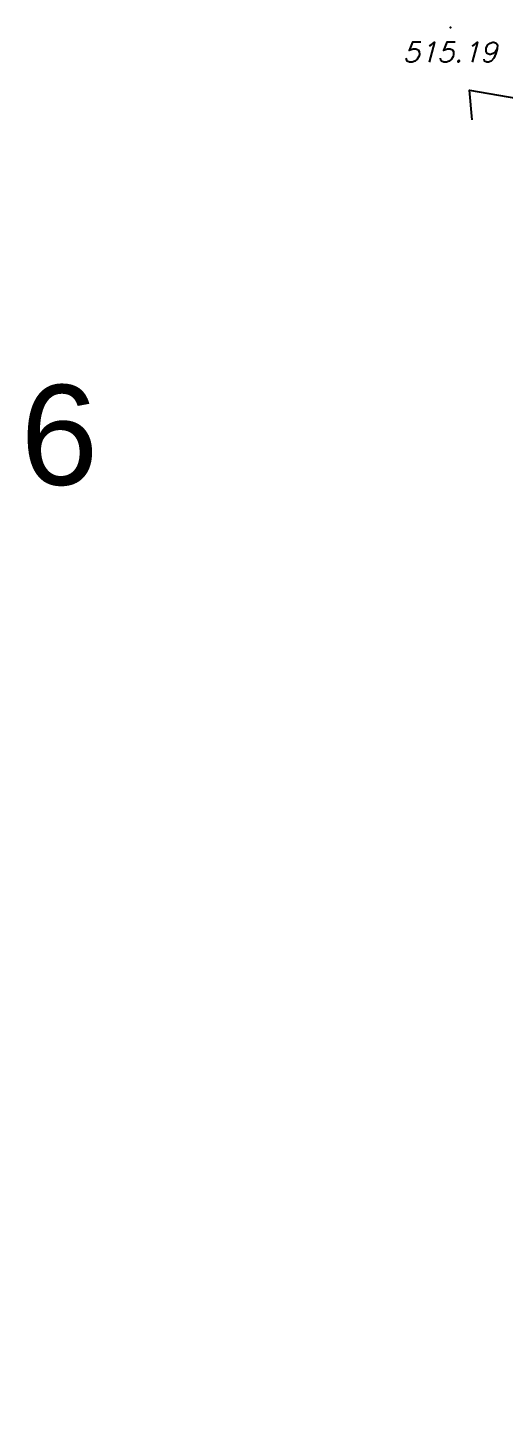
# Model space of a CAD drawing. Header units: metres. Extents: x 222509 to 223547, y 765290 to 766147.
# Drawn here: x 222999.37 to 223008.89, y 765892.56 to 765920.2 of the extents above; entities that cross this region are included whole.
import ezdxf
from ezdxf.enums import TextEntityAlignment as Align

# ---------------------------------------------------------------- set-up
doc = ezdxf.new("R2010")
doc.units = ezdxf.units.M
for name, color, linetype in [('PNT2510', 8, 'Continuous'), ('PNTELEV2510', 7, 'Continuous'), ('T_55', 14, 'Continuous'), ('Tcontours0', 250, 'Continuous')]:
    doc.layers.add(name, color=color, linetype=linetype)
doc.styles.add('PTXT', font='txt.shx')
doc.styles.get("Standard").update_dxf_attribs({"font": 'arial.ttf'})

# ---------------------------------------------------------------- blocks, each defined once
blk = doc.blocks.new('SRVPNO9')
at = {"layer": 'PNTELEV2510', "style": 'PTXT', "oblique": 15}
blk.add_attdef('ELEV2', text='', height=1, dxfattribs=at).set_placement((-0.035, -1.723), align=Align.CENTER)
blk = doc.blocks.new('G$CAC2BD834')
at = {"layer": 'PNT2510'}
blk.add_point((223007.83, 765920.2, 515.19), dxfattribs=at)
at = {"layer": 'Tcontours0', "elevation": 515}
blk.add_lwpolyline([(223008.261, 765918.355), (223008.208, 765918.946), (223012.961, 765918.129), (223014.9, 765912.272), (223015.484, 765911.353), (223015.793, 765910.938), (223016.834, 765909.322), (223021.664, 765903.32), (223023.027, 765900.439), (223022.629, 765898.312), (223025.358, 765897.324), (223025.994, 765896.62), (223025.733, 765892.75), (223026.851, 765890.408), (223027.139, 765888.113), (223027.265, 765884.03), (223028.514, 765875.968), (223027.518, 765874.276), (223026.025, 765872.75), (223025.628, 765869.638)], dxfattribs=at)
at = {"layer": 'PNT2510'}
ref = blk.add_blockref('SRVPNO9', (223007.83, 765920.2, 515.19), dxfattribs=dict(at, xscale=0.4, yscale=0.4, zscale=0.4))
ref.add_attrib('ELEV2', '515.19', dxfattribs={"layer": 'PNTELEV2510', "height": 0.4, "style": 'PTXT', "oblique": 15}).set_placement((223007.816, 765919.511, 515.19), align=Align.CENTER)
at = {"layer": 'T_55'}
blk.add_text('6', height=2, dxfattribs=at).set_placement((222999.231, 765911.053))

msp = doc.modelspace()

# ---------------------------------------------------------------- block references
msp.add_blockref('G$CAC2BD834', (0, 0))

doc.saveas('drawing.dxf')
